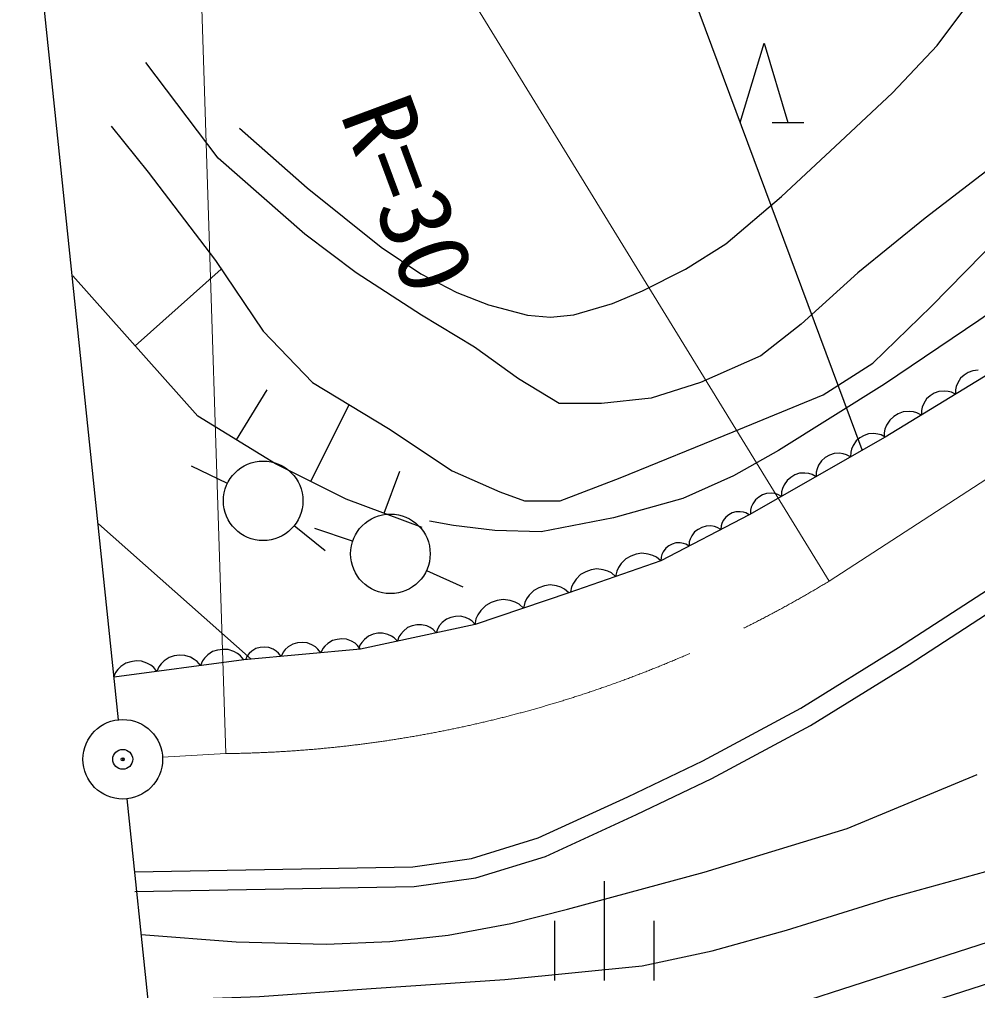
# Model space of a CAD drawing. Units: millimetres, scale not verified. Extents: x 40000 to 680000, y 20000 to 380000.
# Drawn here: x 66204 to 90278, y 281120 to 305504 of the extents above; entities that cross this region are included whole.
import ezdxf
from ezdxf.enums import TextEntityAlignment as Align

# ---------------------------------------------------------------- set-up
doc = ezdxf.new("R2010")
doc.units = ezdxf.units.MM
doc.header["$LTSCALE"] = 1000
doc.header["$PDMODE"] = 32
doc.header["$PDSIZE"] = 500
doc.linetypes.add('CHAIN', pattern=[18.5, 12, -1.5, 3.5, -1.5])
for name, color, linetype, lineweight in [('S-BGD', 7, 'Continuous', 25), ('S-BGD-EXST', 7, 'Continuous', 25), ('S-BMK', 2, 'CHAIN', 13), ('S-BMK-OTRS', 5, 'Continuous', 25), ('S-BMK-SRVR', 3, 'Continuous', 25), ('S-STR-HTXT', 7, 'Continuous', 13)]:
    doc.layers.add(name, color=color, linetype=linetype, lineweight=lineweight)
doc.layers.add('S-OTRS', color=6, linetype='Continuous')
doc.styles.add('ＭＳ ゴシック', font='')
doc.styles.get('ＭＳ ゴシック').set_extended_font_data('MS Gothic')

msp = doc.modelspace()

# ---------------------------------------------------------------- linework, layer by layer
at = {"layer": 'S-BGD'}
for p, q in [((84314, 302913), (84914, 304910)), ((84914, 304910), (85514, 302913)), ((71198, 302023), (69378, 304418)), ((85114, 302913), (85914, 302913)), ((68510, 302821), (69442, 301668)), ((73373, 300115), (71198, 302023)), ((91042, 302111), (88957, 300514)), ((69442, 301668), (71129, 299450)), ((88957, 300514), (87269, 299139)), ((89110, 298296), (91196, 300426)), ((74661, 299139), (73373, 300115)), ((71129, 299450), (72328, 297675)), ((69115, 297306), (71277, 299231)), ((70685, 295546), (67545, 299065)), ((76304, 298075), (74661, 299139)), ((87269, 299139), (85849, 297853)), ((87644, 296877), (89110, 298296)), ((77635, 297276), (76304, 298075)), ((85849, 297853), (84828, 297054)), ((72328, 297675), (73571, 296389)), ((78745, 296478), (77635, 297276)), ((84828, 297054), (83318, 296389)), ((86401, 296078), (87644, 296877)), ((90575, 296611), (87955, 295014)), ((89941, 296575), (89849, 296496)), ((90043, 296638), (89941, 296575)), ((90156, 296683), (90043, 296638)), ((90290, 296694), (90156, 296683)), ((73571, 296389), (75480, 295236)), ((79767, 295857), (78745, 296478)), ((83318, 296389), (82075, 295990)), ((89741, 296289), (89721, 296207)), ((89778, 296382), (89741, 296289)), ((89849, 296496), (89778, 296382)), ((71662, 294947), (72432, 296201)), ((84137, 295147), (86401, 296078)), ((89088, 296055), (88996, 295976)), ((89190, 296117), (89088, 296055)), ((89303, 296163), (89190, 296117)), ((89436, 296174), (89303, 296163)), ((89536, 296165), (89436, 296174)), ((89618, 296145), (89536, 296165)), ((89722, 296091), (89618, 296145)), ((89721, 296207), (89722, 296091)), ((73526, 293905), (74491, 295833)), ((80832, 295857), (79767, 295857)), ((82075, 295990), (80832, 295857)), ((88924, 295862), (88887, 295769)), ((88996, 295976), (88924, 295862)), ((72639, 294348), (70685, 295546)), ((88171, 295531), (88070, 295444)), ((88283, 295600), (88171, 295531)), ((88407, 295650), (88283, 295600)), ((88555, 295662), (88407, 295650)), ((88664, 295652), (88555, 295662)), ((88755, 295630), (88664, 295652)), ((88868, 295570), (88755, 295630)), ((88887, 295769), (88867, 295687)), ((88867, 295687), (88868, 295570)), ((87991, 295319), (87951, 295217)), ((88070, 295444), (87991, 295319)), ((75480, 295236), (77078, 294171)), ((81296, 293993), (84137, 295147)), ((87425, 295056), (87320, 294996)), ((87539, 295098), (87425, 295056)), ((87673, 295105), (87539, 295098)), ((87772, 295093), (87673, 295105)), ((87854, 295071), (87772, 295093)), ((87955, 295014), (87854, 295071)), ((87951, 295217), (87929, 295126)), ((87929, 295126), (87929, 294998)), ((87955, 295014), (84537, 293062)), ((87152, 294808), (87112, 294716)), ((87226, 294920), (87152, 294808)), ((87320, 294996), (87226, 294920)), ((86557, 294560), (86452, 294501)), ((86671, 294602), (86557, 294560)), ((86805, 294610), (86671, 294602)), ((86904, 294597), (86805, 294610)), ((86986, 294575), (86904, 294597)), ((87087, 294518), (86986, 294575)), ((87090, 294635), (87087, 294518)), ((87112, 294716), (87090, 294635)), ((74414, 293461), (72639, 294348)), ((86284, 294313), (86244, 294221)), ((86358, 294424), (86284, 294313)), ((86452, 294501), (86358, 294424)), ((71428, 293852), (70528, 294287)), ((75369, 293106), (75763, 294165)), ((77078, 294171), (78277, 293639)), ((85689, 294065), (85584, 294005)), ((85803, 294107), (85689, 294065)), ((85937, 294114), (85803, 294107)), ((86036, 294102), (85937, 294114)), ((86118, 294080), (86036, 294102)), ((86219, 294023), (86118, 294080)), ((86222, 294139), (86219, 294023)), ((86244, 294221), (86222, 294139)), ((79786, 293417), (81296, 293993)), ((85490, 293928), (85416, 293817)), ((85584, 294005), (85490, 293928)), ((78277, 293639), (78898, 293417)), ((84976, 293603), (84874, 293565)), ((85097, 293610), (84976, 293603)), ((85186, 293598), (85097, 293610)), ((85260, 293578), (85186, 293598)), ((85351, 293527), (85260, 293578)), ((85354, 293643), (85351, 293527)), ((85376, 293725), (85354, 293643)), ((85416, 293817), (85376, 293725)), ((76323, 292751), (74414, 293461)), ((78898, 293417), (79786, 293417)), ((84628, 293342), (84592, 293259)), ((84695, 293442), (84628, 293342)), ((84780, 293511), (84695, 293442)), ((84874, 293565), (84780, 293511)), ((84114, 293112), (84029, 293068)), ((84206, 293142), (84114, 293112)), ((84314, 293144), (84206, 293142)), ((84393, 293131), (84314, 293144)), ((84457, 293111), (84393, 293131)), ((84537, 293062), (84457, 293111)), ((84572, 293186), (84570, 293081)), ((84592, 293259), (84572, 293186)), ((84537, 293062), (82317, 291909)), ((83853, 292851), (83833, 292786)), ((83888, 292923), (83853, 292851)), ((83951, 293010), (83888, 292923)), ((84029, 293068), (83951, 293010)), ((88289, 289733), (93434, 293065)), ((68189, 292835), (72028, 289442)), ((73108, 292793), (73889, 292169)), ((74576, 292402), (73628, 292718)), ((83168, 292635), (83097, 292537)), ((83256, 292700), (83168, 292635)), ((83351, 292750), (83256, 292700)), ((83456, 292784), (83351, 292750)), ((83576, 292786), (83456, 292784)), ((83665, 292771), (83576, 292786)), ((83738, 292748), (83665, 292771)), ((83827, 292693), (83738, 292748)), ((83833, 292786), (83827, 292693)), ((88557, 289311), (93697, 292640)), ((82699, 292359), (82606, 292329)), ((82806, 292361), (82699, 292359)), ((82885, 292348), (82806, 292361)), ((83035, 292383), (83029, 292279)), ((83058, 292456), (83035, 292383)), ((83097, 292537), (83058, 292456)), ((82380, 292140), (82346, 292068)), ((82443, 292226), (82380, 292140)), ((82521, 292285), (82443, 292226)), ((82606, 292329), (82521, 292285)), ((82949, 292327), (82885, 292348)), ((83029, 292279), (82949, 292327)), ((82317, 291909), (80008, 291110)), ((81436, 291959), (81324, 291844)), ((81564, 292029), (81436, 291959)), ((81700, 292076), (81564, 292029)), ((81844, 292100), (81700, 292076)), ((82004, 292079), (81844, 292100)), ((82118, 292043), (82004, 292079)), ((82210, 291998), (82118, 292043)), ((82317, 291909), (82210, 291998)), ((82325, 292003), (82319, 291910)), ((82346, 292068), (82325, 292003)), ((76433, 291670), (77342, 291254)), ((80431, 291637), (80303, 291567)), ((80567, 291684), (80431, 291637)), ((80711, 291708), (80567, 291684)), ((80870, 291687), (80711, 291708)), ((80984, 291651), (80870, 291687)), ((81076, 291606), (80984, 291651)), ((81212, 291653), (81183, 291516)), ((81257, 291745), (81212, 291653)), ((81324, 291844), (81257, 291745)), ((80190, 291452), (80123, 291353)), ((80303, 291567), (80190, 291452)), ((81183, 291516), (81076, 291606)), ((79128, 291166), (79015, 291051)), ((79256, 291235), (79128, 291166)), ((79393, 291281), (79256, 291235)), ((79537, 291305), (79393, 291281)), ((79696, 291283), (79537, 291305)), ((79810, 291245), (79696, 291283)), ((79902, 291200), (79810, 291245)), ((80008, 291110), (79902, 291200)), ((80078, 291261), (80050, 291124)), ((80123, 291353), (80078, 291261)), ((80008, 291110), (77655, 290312)), ((78206, 290910), (78058, 290860)), ((78362, 290935), (78206, 290910)), ((78534, 290912), (78362, 290935)), ((78658, 290871), (78534, 290912)), ((78947, 290952), (78902, 290861)), ((79015, 291051), (78947, 290952)), ((77796, 290661), (77723, 290554)), ((77919, 290785), (77796, 290661)), ((78058, 290860), (77919, 290785)), ((78757, 290823), (78658, 290871)), ((78872, 290725), (78757, 290823)), ((78902, 290861), (78872, 290725)), ((76932, 290442), (76827, 290358)), ((77045, 290487), (76932, 290442)), ((77162, 290512), (77045, 290487)), ((77284, 290518), (77162, 290512)), ((77414, 290484), (77284, 290518)), ((77504, 290443), (77414, 290484)), ((77576, 290397), (77504, 290443)), ((77674, 290455), (77642, 290307)), ((77723, 290554), (77674, 290455)), ((77655, 290312), (74770, 289691)), ((75955, 290232), (75850, 290148)), ((76068, 290276), (75955, 290232)), ((76185, 290302), (76068, 290276)), ((76306, 290307), (76185, 290302)), ((76436, 290274), (76306, 290307)), ((76527, 290232), (76436, 290274)), ((76598, 290186), (76527, 290232)), ((76678, 290101), (76598, 290186)), ((76716, 290212), (76678, 290101)), ((76762, 290283), (76716, 290212)), ((76827, 290358), (76762, 290283)), ((77655, 290312), (77576, 290397)), ((74185, 289938), (74067, 289908)), ((74304, 289949), (74185, 289938)), ((74426, 289940), (74304, 289949)), ((74551, 289891), (74426, 289940)), ((74873, 289938), (74807, 289862)), ((74977, 290021), (74873, 289938)), ((75090, 290066), (74977, 290021)), ((75208, 290091), (75090, 290066)), ((75329, 290097), (75208, 290091)), ((75459, 290064), (75329, 290097)), ((75550, 290022), (75459, 290064)), ((75621, 289976), (75550, 290022)), ((75701, 289891), (75621, 289976)), ((75738, 290001), (75701, 289891)), ((75784, 290072), (75738, 290001)), ((75850, 290148), (75784, 290072)), ((71316, 289687), (71185, 289669)), ((71450, 289683), (71316, 289687)), ((71589, 289635), (71450, 289683)), ((74770, 289691), (71839, 289424)), ((72146, 289705), (72044, 289642)), ((72252, 289733), (72146, 289705)), ((72360, 289742), (72252, 289733)), ((72469, 289734), (72360, 289742)), ((72581, 289690), (72469, 289734)), ((72658, 289643), (72581, 289690)), ((72883, 289680), (72829, 289615)), ((72958, 289747), (72883, 289680)), ((73072, 289817), (72958, 289747)), ((73189, 289848), (73072, 289817)), ((73309, 289859), (73189, 289848)), ((73430, 289850), (73309, 289859)), ((73555, 289801), (73430, 289850)), ((73640, 289748), (73555, 289801)), ((73705, 289694), (73640, 289748)), ((73774, 289600), (73705, 289694)), ((73825, 289705), (73774, 289600)), ((73879, 289770), (73825, 289705)), ((73953, 289837), (73879, 289770)), ((74067, 289908), (73953, 289837)), ((74636, 289839), (74551, 289891)), ((74701, 289785), (74636, 289839)), ((74770, 289691), (74701, 289785)), ((74761, 289791), (74723, 289681)), ((74807, 289862), (74761, 289791)), ((85833, 288209), (88289, 289733)), ((69967, 289484), (69845, 289401)), ((70095, 289523), (69967, 289484)), ((70226, 289541), (70095, 289523)), ((70360, 289537), (70226, 289541)), ((70499, 289489), (70360, 289537)), ((70595, 289435), (70499, 289489)), ((70670, 289379), (70595, 289435)), ((70857, 289470), (70800, 289396)), ((70935, 289547), (70857, 289470)), ((71057, 289630), (70935, 289547)), ((71185, 289669), (71057, 289630)), ((71685, 289581), (71589, 289635)), ((71759, 289525), (71685, 289581)), ((71839, 289424), (71759, 289525)), ((71928, 289523), (71882, 289428)), ((71977, 289581), (71928, 289523)), ((72044, 289642), (71977, 289581)), ((72716, 289594), (72658, 289643)), ((72778, 289510), (72716, 289594)), ((72829, 289615), (72778, 289510)), ((71839, 289424), (68586, 288989)), ((68756, 289255), (68677, 289178)), ((68878, 289338), (68756, 289255)), ((69005, 289377), (68878, 289338)), ((69136, 289395), (69005, 289377)), ((69270, 289391), (69136, 289395)), ((69409, 289343), (69270, 289391)), ((69505, 289289), (69409, 289343)), ((69580, 289233), (69505, 289289)), ((69660, 289132), (69580, 289233)), ((69710, 289250), (69660, 289132)), ((69767, 289324), (69710, 289250)), ((69845, 289401), (69767, 289324)), ((70750, 289278), (70670, 289379)), ((70800, 289396), (70750, 289278)), ((86083, 287776), (88557, 289311)), ((68620, 289104), (68570, 288986)), ((68677, 289178), (68620, 289104)), ((83377, 286892), (85833, 288209)), ((83604, 286446), (86083, 287776)), ((81490, 285987), (83377, 286892)), ((81706, 285537), (83604, 286446)), ((79241, 284954), (81490, 285987)), ((79420, 284487), (81706, 285537)), ((77560, 284438), (79241, 284954)), ((76087, 284231), (77560, 284438)), ((77669, 283949), (79420, 284487)), ((69096, 284103), (76087, 284231)), ((76126, 283732), (77669, 283949)), ((80897, 283868), (80897, 281371)), ((69105, 283604), (76126, 283732)), ((69975, 275727), (93564, 283311)), ((79647, 282869), (79647, 281371)), ((82146, 282869), (82146, 281371)), ((93663, 282290), (70075, 274768))]:
    msp.add_line(p, q, dxfattribs=at)
for points in [[(71731, 302777), (73436, 301271), (75292, 299787), (76289, 299119), (77195, 298651), (77991, 298341), (78966, 298082), (79545, 298030), (80135, 298088), (81102, 298369), (81862, 298691), (82940, 299235), (83949, 299868), (85355, 301056), (86821, 302434), (88138, 303663), (89263, 304852), (91789, 308229)], [(107161, 306210), (105361, 305815), (103320, 305321), (101198, 304699), (99719, 304135), (98258, 303462), (90305, 297946), (87942, 296348), (85273, 294677), (84146, 294045), (82869, 293472), (81126, 292992), (79310, 292642), (78151, 292672), (77110, 292800), (76509, 292903)], [(69261, 282525), (71654, 282344), (73914, 282282), (75512, 282350), (76977, 282514), (78551, 282802), (79977, 283161), (83406, 284097), (87001, 285188), (90265, 286542)], [(69435, 280871), (72233, 280970), (75040, 281172), (78401, 281396), (81852, 281741), (83613, 282122), (85476, 282634), (88055, 283443), (90725, 284174), (91913, 284344), (93071, 284408), (94862, 284324), (96472, 284151), (97266, 284021), (98224, 283744), (98850, 283433), (99494, 282954), (100326, 281993)]]:
    msp.add_lwpolyline(points, dxfattribs=at)
for centre in [(72328, 293417), (75524, 292086)]:
    msp.add_ellipse(centre, major_axis=(1000, 0), ratio=0.999182, dxfattribs=at)
at = {"layer": 'S-BGD-EXST'}
msp.add_line((81432, 310632), (87368, 294705), dxfattribs=at)
at = {"layer": 'S-BMK'}
for p, q in [((86549, 291400), (92124, 295021)), ((69798, 286982), (71392, 287070))]:
    msp.add_line(p, q, dxfattribs=at)
msp.add_ellipse((71016, 317034), major_axis=(29991, 0), ratio=0.999182, start_param=4.72494, end_param=5.256821, dxfattribs=at)
at = {"layer": 'S-BMK-OTRS'}
for p, q in [((68696, 287920), (66204, 311807)), ((68903, 285933), (71228, 263708))]:
    msp.add_line(p, q, dxfattribs=at)
at = {"layer": 'S-BMK-SRVR'}
for major_axis in [(1000, 0), (40, 0)]:
    msp.add_ellipse((68800, 286927), major_axis=major_axis, ratio=0.999182, dxfattribs=at)
at = {"layer": 'S-OTRS'}
msp.add_point((68800, 286927), dxfattribs=at)
at = {"layer": 'S-STR-HTXT'}
for q in [(86549, 291400), (71392, 287070)]:
    msp.add_line((70402, 317692), q, dxfattribs=at)

# ---------------------------------------------------------------- texts
at = {"layer": 'S-STR-HTXT', "style": 'ＭＳ ゴシック'}
msp.add_text('R=30', height=1833, rotation=290.415, dxfattribs=at).set_placement((73736, 302943), align=Align.BOTTOM_LEFT)

doc.saveas('drawing.dxf')
